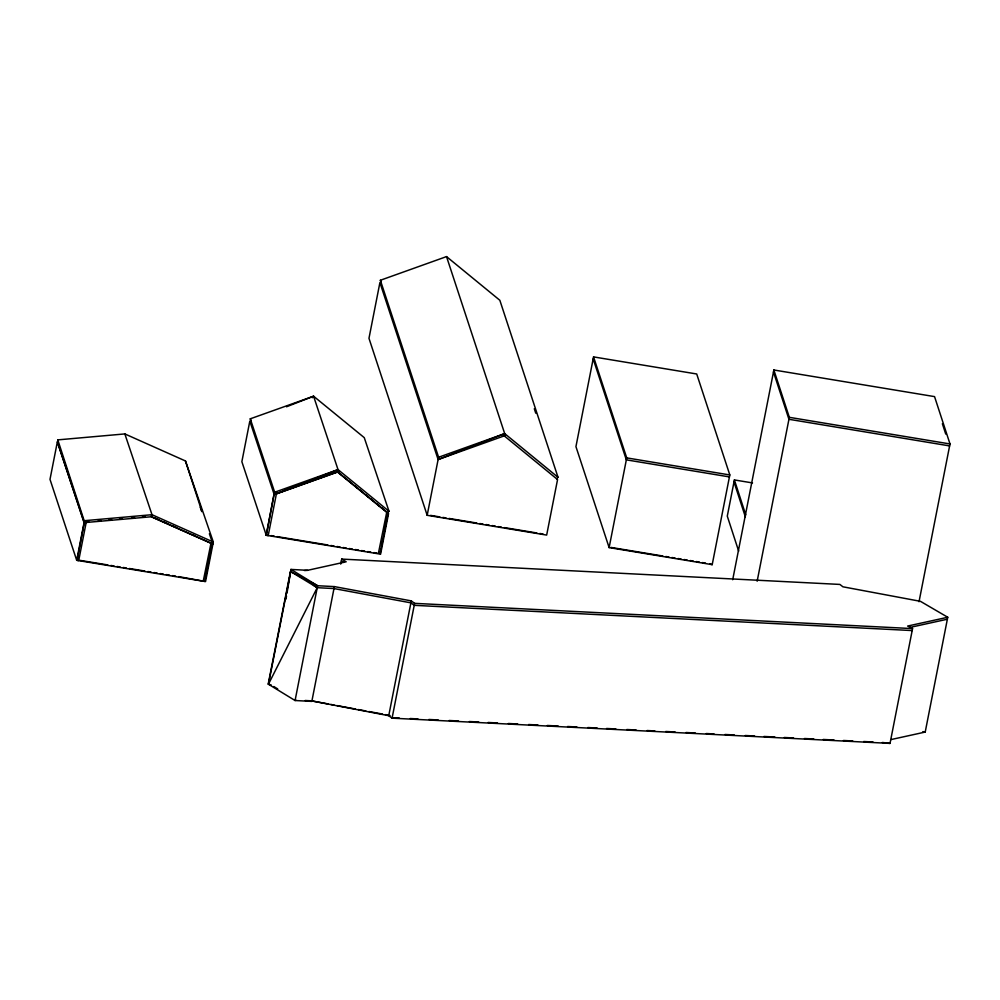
<?xml version="1.0" encoding="UTF-8"?>
<svg xmlns="http://www.w3.org/2000/svg" width="1000" height="1000" viewBox="0 0 1000 1000"><rect width="100%" height="100%" fill="white"/><g stroke="black" fill="none" stroke-linecap="round" stroke-linejoin="round"><path stroke-width="1.5" d="M287.013 593.025L290.975 569.425L307.613 570.312L346.163 561.788L341.712 559.087L340.725 564.1M285.963 599.163L286.488 596.087M83.812 521.175L57.362 441.838L50 479.363L76.688 560.262L78.7 560.588L86.175 522.475L84.062 522.663L76.688 560.262M209.375 533.75L212.913 544.075L205.55 581.587L77.138 560.375L77.55 556.862M77.138 560.375L84.325 522.337M211 543.225L203.337 580.675M212.15 543.888L204.788 581.4L178.688 576.613M274.075 494.162L266.275 535.3L241.863 461.688L249.825 421.075L274.188 494.513L275.3 494.113L250.275 418.812L313.575 396.213L338.025 469.613L336.688 471.15L388.562 513.55L380.588 554.188L266.188 535.262L274.075 494.162L278.4 492.625M276.425 493.713L268.2 535.6L266.275 535.275M334.363 586.6L311.825 701.4L295.075 700.525L268.438 684.237L290.712 571.587L317.613 585.725L334.363 586.6L411.275 600.887L414.613 603.35L912.562 628.6L890.025 743.4L392.075 718.162L388.738 715.7L311.3 700.825L305.125 700.5M386.763 512.087L378.4 553.337M380.375 552.112L380.975 549.113M381.562 546.1L383.038 538.575M384.513 531.05L386 523.525M387.475 515.988L388.062 512.987L380.087 553.625M427.175 515.3L438.113 459.538L379.913 282.55L368.975 338.312L427.175 515.3L546.663 535.087L557.562 479.55L503.35 435.138L504.688 433.6L446.525 256.6L380.363 280.275L439.225 459.137L504.688 433.6L558.013 477.287L556.675 478.825M411.275 600.887L388.738 715.7L390.062 715.462M414.613 603.35L392.075 718.162L399.275 717.975M593.55 356.9L575.938 446.625L609.125 547.6L712.2 564.663L729.812 474.95L696.712 373.988L593.55 356.9L626.725 457.887L609.125 547.6M752.513 482.925L734.388 479.938L727.288 516.138L738.675 551.15M732.7 579.725L773.863 369.988L934.55 396.613L950 443.95L919.025 601.737M757.15 581.225L789.325 417.325L773.863 369.988M891.05 739.562L925.212 732.062L947.75 617.263L920.438 601.325L842.925 586.8L839.875 584.425L341.712 559.087M268.2 684.087L290.462 571.438M57.925 441.85L57.787 439.875L124.838 433.925L152 514.7L151.113 516.512L212.375 543.837M212.425 543.85L213.312 542.038L185.463 460.962L124.838 433.925M312.238 397.75L313.575 396.213L364.263 437.65L389 511.287L387.663 512.825M295.85 700.013L295.075 700.525L317.613 585.725L290.975 569.425M286.525 406.775L313.575 396.213M275.3 494.113L338.688 471.475L338.025 469.613L274.637 492.25L275.3 494.113L338.025 469.613L389 511.287M284.15 490.562L292.775 487.488M298.538 485.425L307.162 482.35M312.925 480.288L320.112 477.725M325.863 475.662L334.5 472.575M274.25 494.675L337.55 472.062L388.237 513.5M438.113 459.538L505.363 435.475L504.688 433.6L438.562 457.275L439.225 459.137M947.75 617.263L907.638 626.05L912.562 628.6M910.225 627.362L947.362 619.225M57.787 439.875L84.162 520.712L152 514.7L213.312 542.038M85.85 522.212L88.9 521.938M98.038 521.125L101.088 520.862M108.713 520.188L111.762 519.913M119.375 519.237L122.425 518.962M131.575 518.15L134.625 517.888M142.238 517.212L145.287 516.938M84.288 522.638L152.137 516.688L152 514.7M304.538 570.55L307.613 570.312M912.175 630.562L414.225 605.325L410.887 602.85L333.975 588.562L317.225 587.688L290.712 571.587M410.188 718.525L417.975 718.925M428.888 719.475L438.237 719.95M449.137 720.5L458.5 720.975M469.4 721.525L478.75 722M488.1 722.475L497.45 722.95M508.363 723.5L517.712 723.975M528.625 724.525L537.975 725M547.325 725.475L558.237 726.038M567.587 726.5L576.938 726.975M587.85 727.537L597.2 728.012M606.55 728.475L615.9 728.95M626.812 729.513L636.163 729.987M647.062 730.537L654.862 730.925M665.775 731.488L675.125 731.963M686.025 732.513L695.375 732.987M706.287 733.538L714.087 733.938M724.987 734.488L734.338 734.963M745.25 735.512L754.6 735.987M763.95 736.462L774.862 737.013M784.212 737.487L793.562 737.962M804.475 738.512L813.825 738.988M823.175 739.463L834.087 740.013M843.438 740.487L852.788 740.962M863.688 741.513L873.05 741.988M882.4 742.463L890.025 743.4M271.1 535.612L274.163 536.112M277.238 536.625L327.812 544.987M330.875 545.487L333.95 546M337.013 546.5L340.075 547.013M343.137 547.513L346.213 548.025M349.275 548.525L352.337 549.038M355.4 549.538L358.475 550.05M361.538 550.55L364.6 551.062M367.663 551.575L370.737 552.075M373.8 552.587L376.863 553.088M76.963 559.862L78.55 560.125M80.087 560.375L107.812 564.938M110.9 565.45L113.987 565.962M117.062 566.462L120.15 566.975M123.225 567.475L126.312 567.987M129.388 568.5L144.8 571.038M147.875 571.538L150.963 572.05M154.037 572.562L157.125 573.062M160.2 573.575L163.287 574.075M166.363 574.587L169.45 575.1M172.525 575.6L175.613 576.112M789.325 417.325L950 443.95M949.613 445.913L788.938 419.288L773.475 371.95M626.725 457.887L729.812 474.95M729.425 476.912L626.337 459.85L593.162 358.875M430.55 515.375L439.787 516.912M442.875 517.413L445.95 517.925M449.025 518.438L476.737 523.025M479.825 523.538L482.9 524.05M485.975 524.55L489.062 525.062M492.137 525.575L495.213 526.087M498.3 526.6L501.375 527.1M504.45 527.612L536.788 532.962M539.862 533.475L542.95 533.987M610.962 547.425L662.775 556M665.825 556.5L668.875 557.013M671.925 557.513L674.975 558.013M678.025 558.525L681.062 559.025M684.112 559.538L687.163 560.037M690.212 560.538L693.263 561.05M696.312 561.55L699.35 562.062M702.4 562.562L705.45 563.062M922.862 731.637L925.212 732.062M311.3 700.825L327.962 703.925M331 704.488L334.025 705.05M337.05 705.612L355.225 708.988M358.263 709.55L365.838 710.962M368.862 711.525L382.5 714.05M385.525 714.613L388.55 715.175M271.188 684.938L268.438 684.237L317.225 587.688L313.45 585.225M710.025 563.825L712.2 564.663M154.2 517.65L158.438 519.538M164.075 522.05L166.887 523.3M172.525 525.812L176.75 527.688M192.25 534.587L195.075 535.85M151.562 516.912L212.913 544.075M341.325 561.05L343.55 562.4M273.788 686.525L277.675 688.9M338.575 472.537L341 474.513M344.613 477.475L347.025 479.45M349.438 481.413L351.863 483.387M355.475 486.35L357.887 488.325M360.3 490.3L362.713 492.262M366.337 495.225L368.75 497.2M371.163 499.175L373.575 501.15M377.2 504.1L379.613 506.075M382.025 508.05L384.438 510.025M446.525 256.6L499.837 300.275L558.013 477.287M380.363 280.275L381.037 282.15M250.275 418.812L250.95 420.675M200.25 507.212L201.775 511.637M57.362 441.838L84.062 522.663M534.3 408.75L535.75 413.175M942.375 423.725L945.75 434.087M734.388 479.938L745.775 514.963M734 481.912L745.387 516.925M185.463 460.962L201.838 511.287M84.162 520.712L84.3 522.688"/></g></svg>
